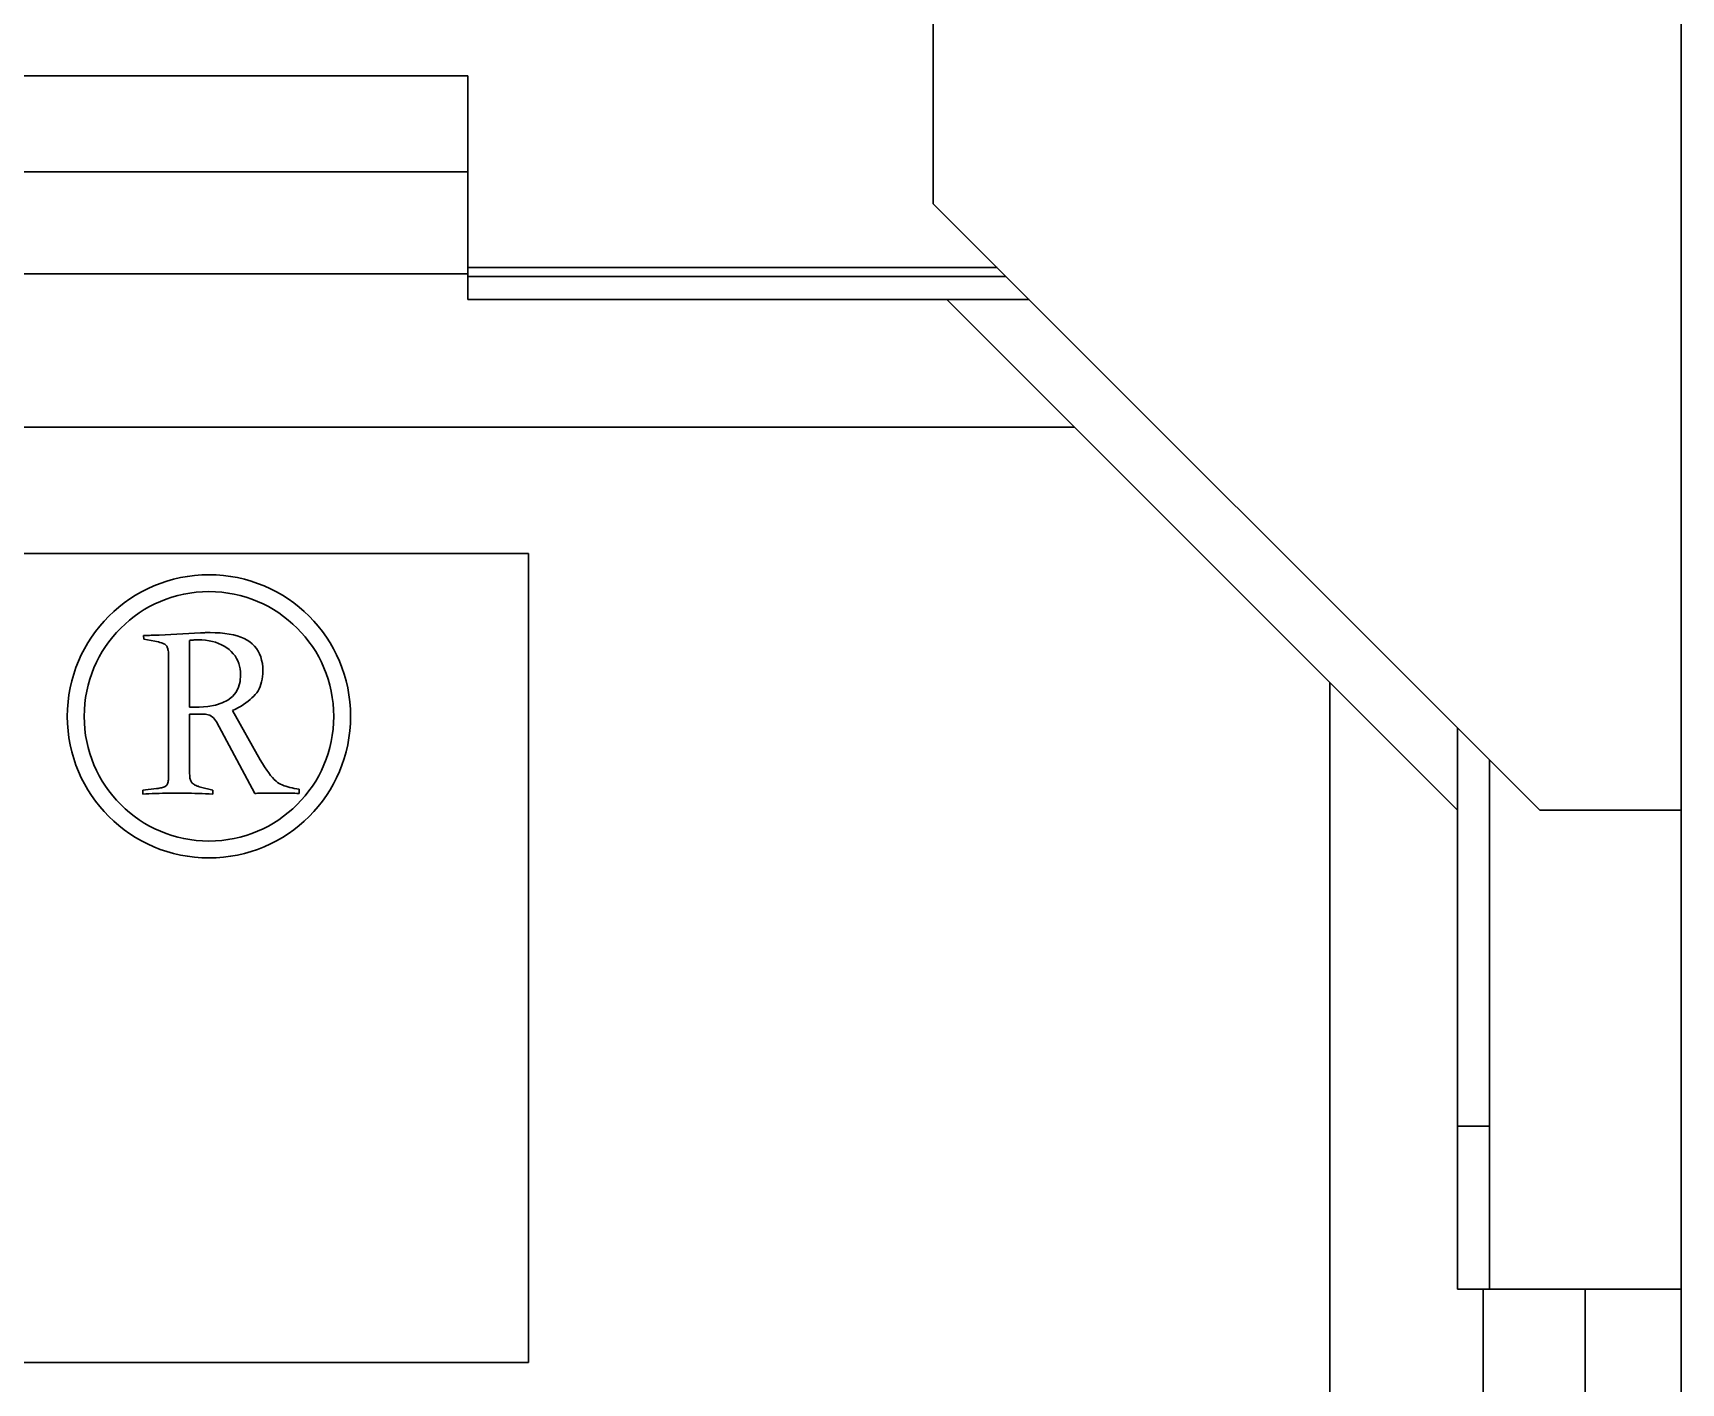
# Model space of a CAD drawing. Header units: millimetres. Extents: x -210 to 210, y -148 to 148.
# Drawn here: x -34.15 to -21.24, y -37.36 to -26.79 of the extents above; entities that cross this region are included whole.
import ezdxf

# ---------------------------------------------------------------- set-up
doc = ezdxf.new("R2010")
doc.units = ezdxf.units.MM
doc.layers.get('0').update_dxf_attribs({"lineweight": 18})

msp = doc.modelspace()

# ---------------------------------------------------------------- linework, layer by layer
at = {"color": 7, "lineweight": 30, "ltscale": 0.4}
msp.add_line((-21.241, -20.625), (-21.241, -36.625), dxfattribs=at)
at = {"color": 7, "lineweight": 30, "ltscale": 0.064342}
msp.add_line((-27.097, -28.125), (-27.097, -25.551), dxfattribs=at)
at = {"color": 7, "lineweight": 30}
for p, q in [((-50.741, -27.125), (-30.741, -27.125)), ((-55.491, -29.875), (-25.991, -29.875)), ((-51.218, -30.864), (-30.265, -30.864)), ((-21.241, -56.625), (-21.241, -36.625)), ((-30.265, -37.2), (-51.218, -37.2))]:
    msp.add_line(p, q, dxfattribs=at)
at = {"color": 7, "lineweight": 30, "ltscale": 0.0375}
msp.add_line((-30.741, -27.125), (-30.741, -28.625), dxfattribs=at)
at = {"color": 7, "lineweight": 30, "ltscale": 0.15713}
for p, q in [((-37.027, -27.875), (-30.741, -27.875)), ((-21.991, -36.625), (-21.991, -42.91))]:
    msp.add_line(p, q, dxfattribs=at)
at = {"color": 7, "lineweight": 30, "ltscale": 0.02}
for p, q in [((-30.741, -27.875), (-30.741, -28.675)), ((-21.991, -36.625), (-22.791, -36.625))]:
    msp.add_line(p, q, dxfattribs=at)
at = {"color": 7, "lineweight": 30, "ltscale": 0.167938}
msp.add_line((-22.347, -32.875), (-27.097, -28.125), dxfattribs=at)
at = {"color": 7, "lineweight": 30, "ltscale": 0.103619}
for p, q in [((-26.597, -28.625), (-30.741, -28.625)), ((-22.741, -36.625), (-22.741, -32.48))]:
    msp.add_line(p, q, dxfattribs=at)
at = {"color": 7, "lineweight": 30, "ltscale": 0.244785}
for p, q in [((-30.741, -28.675), (-40.533, -28.675)), ((-22.791, -46.416), (-22.791, -36.625))]:
    msp.add_line(p, q, dxfattribs=at)
at = {"color": 7, "lineweight": 30, "ltscale": 0.105341}
msp.add_line((-30.742, -28.694), (-26.528, -28.694), dxfattribs=at)
at = {"color": 7, "lineweight": 30, "ltscale": 0.005}
for p, q in [((-30.741, -28.875), (-30.741, -28.675)), ((-22.991, -36.625), (-22.791, -36.625))]:
    msp.add_line(p, q, dxfattribs=at)
at = {"color": 7, "lineweight": 30, "ltscale": 0.09375}
for p, q in [((-30.741, -28.875), (-26.991, -28.875)), ((-22.991, -32.875), (-22.991, -36.625)), ((-22.991, -32.875), (-22.991, -36.625))]:
    msp.add_line(p, q, dxfattribs=at)
at = {"color": 7, "lineweight": 30, "ltscale": 0.141421}
msp.add_line((-26.991, -28.875), (-22.991, -32.875), dxfattribs=at)
at = {"color": 7, "lineweight": 30, "ltscale": 0.016119}
for p, q in [((-26.991, -28.875), (-26.347, -28.875)), ((-22.991, -32.23), (-22.991, -32.875))]:
    msp.add_line(p, q, dxfattribs=at)
at = {"color": 7, "lineweight": 30, "ltscale": 0.035355}
for p, q in [((-26.991, -28.875), (-25.991, -29.875)), ((-22.991, -32.875), (-23.991, -31.875))]:
    msp.add_line(p, q, dxfattribs=at)
at = {"color": 7, "lineweight": 30, "ltscale": 0.070711}
msp.add_line((-23.991, -31.875), (-25.991, -29.875), dxfattribs=at)
at = {"color": 7, "lineweight": 30, "ltscale": 0.158408}
msp.add_line((-30.265, -30.864), (-30.265, -37.2), dxfattribs=at)
at = {"color": 7, "lineweight": 30, "ltscale": 0.008116}
msp.add_line((-33.159, -31.504), (-32.835, -31.486), dxfattribs=at)
at = {"color": 7, "lineweight": 30, "ltscale": 0.000197069}
msp.add_line((-32.835, -31.486), (-32.827, -31.486), dxfattribs=at)
at = {"color": 7, "lineweight": 30, "ltscale": 0.00019473}
msp.add_line((-32.827, -31.486), (-32.819, -31.485), dxfattribs=at)
at = {"color": 7, "lineweight": 30, "ltscale": 0.000192397}
msp.add_line((-32.819, -31.485), (-32.811, -31.485), dxfattribs=at)
at = {"color": 7, "lineweight": 30, "ltscale": 0.000190845}
msp.add_line((-32.811, -31.485), (-32.804, -31.485), dxfattribs=at)
at = {"color": 7, "lineweight": 30, "ltscale": 0.000189284}
msp.add_line((-32.804, -31.485), (-32.796, -31.484), dxfattribs=at)
at = {"color": 7, "lineweight": 30, "ltscale": 0.000186976}
msp.add_line((-32.796, -31.484), (-32.789, -31.484), dxfattribs=at)
at = {"color": 7, "lineweight": 30, "ltscale": 0.000184663}
msp.add_line((-32.789, -31.484), (-32.781, -31.484), dxfattribs=at)
at = {"color": 7, "lineweight": 30, "ltscale": 0.000182359}
msp.add_line((-32.781, -31.484), (-32.774, -31.484), dxfattribs=at)
at = {"color": 7, "lineweight": 30, "ltscale": 0.000180823}
msp.add_line((-32.774, -31.484), (-32.767, -31.484), dxfattribs=at)
at = {"color": 7, "lineweight": 30, "ltscale": 0.000179292}
msp.add_line((-32.767, -31.484), (-32.759, -31.484), dxfattribs=at)
at = {"color": 7, "lineweight": 30, "ltscale": 0.00102}
msp.add_line((-32.759, -31.484), (-32.719, -31.485), dxfattribs=at)
at = {"color": 7, "lineweight": 30, "ltscale": 0.000968966}
msp.add_line((-32.719, -31.485), (-32.68, -31.487), dxfattribs=at)
at = {"color": 7, "lineweight": 30, "ltscale": 0.000917038}
msp.add_line((-32.68, -31.487), (-32.643, -31.491), dxfattribs=at)
at = {"color": 7, "lineweight": 30, "ltscale": 0.000421906}
msp.add_line((-33.281, -31.506), (-33.264, -31.506), dxfattribs=at)
at = {"color": 7, "lineweight": 30, "ltscale": 0.000742853}
msp.add_line((-33.279, -31.535), (-33.281, -31.506), dxfattribs=at)
at = {"color": 7, "lineweight": 30, "ltscale": 0.002209}
msp.add_line((-33.192, -31.551), (-33.279, -31.535), dxfattribs=at)
at = {"color": 7, "lineweight": 30, "ltscale": 0.000395969}
msp.add_line((-33.264, -31.506), (-33.249, -31.506), dxfattribs=at)
at = {"color": 7, "lineweight": 30, "ltscale": 0.000370797}
msp.add_line((-33.249, -31.506), (-33.234, -31.506), dxfattribs=at)
at = {"color": 7, "lineweight": 30, "ltscale": 0.000344866}
msp.add_line((-33.234, -31.506), (-33.22, -31.505), dxfattribs=at)
at = {"color": 7, "lineweight": 30, "ltscale": 0.000319702}
msp.add_line((-33.22, -31.505), (-33.207, -31.505), dxfattribs=at)
at = {"color": 7, "lineweight": 30, "ltscale": 0.000293021}
msp.add_line((-33.207, -31.505), (-33.195, -31.505), dxfattribs=at)
at = {"color": 7, "lineweight": 30, "ltscale": 0.00026787}
msp.add_line((-33.195, -31.505), (-33.185, -31.505), dxfattribs=at)
at = {"color": 7, "lineweight": 30, "ltscale": 0.000377021}
msp.add_line((-33.178, -31.554), (-33.192, -31.551), dxfattribs=at)
at = {"color": 7, "lineweight": 30, "ltscale": 0.000242729}
msp.add_line((-33.185, -31.505), (-33.175, -31.504), dxfattribs=at)
at = {"color": 7, "lineweight": 30, "ltscale": 0.000348355}
msp.add_line((-33.164, -31.557), (-33.178, -31.554), dxfattribs=at)
at = {"color": 7, "lineweight": 30, "ltscale": 0.000216075}
msp.add_line((-33.175, -31.504), (-33.166, -31.504), dxfattribs=at)
at = {"color": 7, "lineweight": 30, "ltscale": 0.000190954}
msp.add_line((-33.166, -31.504), (-33.159, -31.504), dxfattribs=at)
at = {"color": 7, "lineweight": 30, "ltscale": 0.000320185}
msp.add_line((-33.152, -31.561), (-33.164, -31.557), dxfattribs=at)
at = {"color": 7, "lineweight": 30, "ltscale": 0.000292664}
msp.add_line((-33.14, -31.564), (-33.152, -31.561), dxfattribs=at)
at = {"color": 7, "lineweight": 30, "ltscale": 0.000265089}
msp.add_line((-33.131, -31.568), (-33.14, -31.564), dxfattribs=at)
at = {"color": 7, "lineweight": 30, "ltscale": 0.000240111}
msp.add_line((-33.122, -31.572), (-33.131, -31.568), dxfattribs=at)
at = {"color": 7, "lineweight": 30, "ltscale": 0.0002151}
msp.add_line((-33.114, -31.576), (-33.122, -31.572), dxfattribs=at)
at = {"color": 7, "lineweight": 30, "ltscale": 0.000192734}
msp.add_line((-33.108, -31.581), (-33.114, -31.576), dxfattribs=at)
at = {"color": 7, "lineweight": 30, "ltscale": 0.000172532}
msp.add_line((-33.103, -31.586), (-33.108, -31.581), dxfattribs=at)
at = {"color": 7, "lineweight": 30, "ltscale": 0.000157166}
msp.add_line((-33.099, -31.591), (-33.103, -31.586), dxfattribs=at)
at = {"color": 7, "lineweight": 30, "ltscale": 0.00015673}
msp.add_line((-33.096, -31.596), (-33.099, -31.591), dxfattribs=at)
at = {"color": 7, "lineweight": 30, "ltscale": 0.000169153}
msp.add_line((-33.094, -31.602), (-33.096, -31.596), dxfattribs=at)
at = {"color": 7, "lineweight": 30, "ltscale": 0.000182765}
msp.add_line((-33.091, -31.609), (-33.094, -31.602), dxfattribs=at)
at = {"color": 7, "lineweight": 30, "ltscale": 0.000197466}
msp.add_line((-33.089, -31.617), (-33.091, -31.609), dxfattribs=at)
at = {"color": 7, "lineweight": 30, "ltscale": 0.000178006}
msp.add_line((-32.913, -31.544), (-32.92, -31.545), dxfattribs=at)
at = {"color": 7, "lineweight": 30, "ltscale": 0.013094}
msp.add_line((-32.92, -31.545), (-32.92, -32.069), dxfattribs=at)
at = {"color": 7, "lineweight": 30, "ltscale": 0.000175518}
msp.add_line((-32.906, -31.544), (-32.913, -31.544), dxfattribs=at)
at = {"color": 7, "lineweight": 30, "ltscale": 0.000173825}
msp.add_line((-32.899, -31.543), (-32.906, -31.544), dxfattribs=at)
at = {"color": 7, "lineweight": 30, "ltscale": 0.000171376}
msp.add_line((-32.892, -31.543), (-32.899, -31.543), dxfattribs=at)
at = {"color": 7, "lineweight": 30, "ltscale": 0.00016896}
msp.add_line((-32.885, -31.542), (-32.892, -31.543), dxfattribs=at)
at = {"color": 7, "lineweight": 30, "ltscale": 0.000167324}
msp.add_line((-32.878, -31.542), (-32.885, -31.542), dxfattribs=at)
at = {"color": 7, "lineweight": 30, "ltscale": 0.000164938}
msp.add_line((-32.872, -31.542), (-32.878, -31.542), dxfattribs=at)
at = {"color": 7, "lineweight": 30, "ltscale": 0.000163344}
msp.add_line((-32.865, -31.541), (-32.872, -31.542), dxfattribs=at)
at = {"color": 7, "lineweight": 30, "ltscale": 0.000161009}
msp.add_line((-32.859, -31.541), (-32.865, -31.541), dxfattribs=at)
at = {"color": 7, "lineweight": 30, "ltscale": 0.000159456}
msp.add_line((-32.852, -31.541), (-32.859, -31.541), dxfattribs=at)
at = {"color": 7, "lineweight": 30, "ltscale": 0.000745631}
msp.add_line((-32.823, -31.542), (-32.852, -31.541), dxfattribs=at)
at = {"color": 7, "lineweight": 30, "ltscale": 0.000716385}
msp.add_line((-32.794, -31.544), (-32.823, -31.542), dxfattribs=at)
at = {"color": 7, "lineweight": 30, "ltscale": 0.000689432}
msp.add_line((-32.767, -31.548), (-32.794, -31.544), dxfattribs=at)
at = {"color": 7, "lineweight": 30, "ltscale": 0.000665799}
msp.add_line((-32.741, -31.553), (-32.767, -31.548), dxfattribs=at)
at = {"color": 7, "lineweight": 30, "ltscale": 0.000644169}
msp.add_line((-32.716, -31.56), (-32.741, -31.553), dxfattribs=at)
at = {"color": 7, "lineweight": 30, "ltscale": 0.000625769}
msp.add_line((-32.692, -31.569), (-32.716, -31.56), dxfattribs=at)
at = {"color": 7, "lineweight": 30, "ltscale": 0.000610733}
msp.add_line((-32.67, -31.579), (-32.692, -31.569), dxfattribs=at)
at = {"color": 7, "lineweight": 30, "ltscale": 0.000599548}
msp.add_line((-32.649, -31.59), (-32.67, -31.579), dxfattribs=at)
at = {"color": 7, "lineweight": 30, "ltscale": 0.000592625}
msp.add_line((-32.629, -31.603), (-32.649, -31.59), dxfattribs=at)
at = {"color": 7, "lineweight": 30, "ltscale": 0.000868551}
msp.add_line((-32.643, -31.491), (-32.609, -31.496), dxfattribs=at)
at = {"color": 7, "lineweight": 30, "ltscale": 0.000589381}
msp.add_line((-32.61, -31.617), (-32.629, -31.603), dxfattribs=at)
at = {"color": 7, "lineweight": 30, "ltscale": 0.00082156}
msp.add_line((-32.609, -31.496), (-32.577, -31.502), dxfattribs=at)
at = {"color": 7, "lineweight": 30, "ltscale": 0.00077797}
msp.add_line((-32.577, -31.502), (-32.547, -31.51), dxfattribs=at)
at = {"color": 7, "lineweight": 30, "ltscale": 0.000736712}
msp.add_line((-32.547, -31.51), (-32.519, -31.52), dxfattribs=at)
at = {"color": 7, "lineweight": 30, "ltscale": 0.000699827}
msp.add_line((-32.519, -31.52), (-32.493, -31.531), dxfattribs=at)
at = {"color": 7, "lineweight": 30, "ltscale": 0.000666593}
msp.add_line((-32.493, -31.531), (-32.47, -31.543), dxfattribs=at)
at = {"color": 7, "lineweight": 30, "ltscale": 0.000638451}
msp.add_line((-32.47, -31.543), (-32.448, -31.557), dxfattribs=at)
at = {"color": 7, "lineweight": 30, "ltscale": 0.000618752}
msp.add_line((-32.448, -31.557), (-32.429, -31.573), dxfattribs=at)
at = {"color": 7, "lineweight": 30, "ltscale": 0.000607469}
msp.add_line((-32.429, -31.573), (-32.412, -31.59), dxfattribs=at)
at = {"color": 7, "lineweight": 30, "ltscale": 0.000602937}
msp.add_line((-32.412, -31.59), (-32.396, -31.608), dxfattribs=at)
at = {"color": 7, "lineweight": 30, "ltscale": 0.000606003}
msp.add_line((-32.396, -31.608), (-32.383, -31.629), dxfattribs=at)
at = {"color": 7, "lineweight": 30, "ltscale": 0.000213147}
msp.add_line((-33.088, -31.625), (-33.089, -31.617), dxfattribs=at)
at = {"color": 7, "lineweight": 30, "ltscale": 0.000228918}
msp.add_line((-33.086, -31.634), (-33.088, -31.625), dxfattribs=at)
at = {"color": 7, "lineweight": 30, "ltscale": 0.000245767}
msp.add_line((-33.085, -31.644), (-33.086, -31.634), dxfattribs=at)
at = {"color": 7, "lineweight": 30, "ltscale": 0.000262439}
msp.add_line((-33.084, -31.655), (-33.085, -31.644), dxfattribs=at)
at = {"color": 7, "lineweight": 30, "ltscale": 0.000280042}
msp.add_line((-33.084, -31.666), (-33.084, -31.655), dxfattribs=at)
at = {"color": 7, "lineweight": 30, "ltscale": 0.00029738}
msp.add_line((-33.084, -31.678), (-33.084, -31.666), dxfattribs=at)
at = {"color": 7, "lineweight": 30, "ltscale": 0.023125}
msp.add_line((-33.084, -32.603), (-33.084, -31.678), dxfattribs=at)
at = {"color": 7, "lineweight": 30, "ltscale": 0.000579803}
msp.add_line((-32.593, -31.633), (-32.61, -31.617), dxfattribs=at)
at = {"color": 7, "lineweight": 30, "ltscale": 0.000563857}
msp.add_line((-32.578, -31.65), (-32.593, -31.633), dxfattribs=at)
at = {"color": 7, "lineweight": 30, "ltscale": 0.000553323}
msp.add_line((-32.564, -31.667), (-32.578, -31.65), dxfattribs=at)
at = {"color": 7, "lineweight": 30, "ltscale": 0.000546704}
msp.add_line((-32.553, -31.686), (-32.564, -31.667), dxfattribs=at)
at = {"color": 7, "lineweight": 30, "ltscale": 0.000544396}
msp.add_line((-32.543, -31.705), (-32.553, -31.686), dxfattribs=at)
at = {"color": 7, "lineweight": 30, "ltscale": 0.000547041}
msp.add_line((-32.535, -31.725), (-32.543, -31.705), dxfattribs=at)
at = {"color": 7, "lineweight": 30, "ltscale": 0.000554142}
msp.add_line((-32.528, -31.747), (-32.535, -31.725), dxfattribs=at)
at = {"color": 7, "lineweight": 30, "ltscale": 0.000615202}
msp.add_line((-32.383, -31.629), (-32.372, -31.65), dxfattribs=at)
at = {"color": 7, "lineweight": 30, "ltscale": 0.000631543}
msp.add_line((-32.372, -31.65), (-32.363, -31.674), dxfattribs=at)
at = {"color": 7, "lineweight": 30, "ltscale": 0.000653887}
msp.add_line((-32.363, -31.674), (-32.356, -31.699), dxfattribs=at)
at = {"color": 7, "lineweight": 30, "ltscale": 0.000681353}
msp.add_line((-32.356, -31.699), (-32.35, -31.726), dxfattribs=at)
at = {"color": 7, "lineweight": 30, "ltscale": 0.000714193}
msp.add_line((-32.35, -31.726), (-32.347, -31.754), dxfattribs=at)
at = {"color": 7, "lineweight": 30, "ltscale": 0.001163}
msp.add_line((-32.536, -31.912), (-32.524, -31.867), dxfattribs=at)
at = {"color": 7, "lineweight": 30, "ltscale": 0.000566034}
msp.add_line((-32.524, -31.769), (-32.528, -31.747), dxfattribs=at)
at = {"color": 7, "lineweight": 30, "ltscale": 0.000581813}
msp.add_line((-32.521, -31.792), (-32.524, -31.769), dxfattribs=at)
at = {"color": 7, "lineweight": 30, "ltscale": 0.001268}
msp.add_line((-32.524, -31.867), (-32.52, -31.816), dxfattribs=at)
at = {"color": 7, "lineweight": 30, "ltscale": 0.000601222}
msp.add_line((-32.52, -31.816), (-32.521, -31.792), dxfattribs=at)
at = {"color": 7, "lineweight": 30, "ltscale": 0.00049199}
msp.add_line((-32.356, -31.87), (-32.361, -31.889), dxfattribs=at)
at = {"color": 7, "lineweight": 30, "ltscale": 0.000508581}
msp.add_line((-32.352, -31.85), (-32.356, -31.87), dxfattribs=at)
at = {"color": 7, "lineweight": 30, "ltscale": 0.000527616}
msp.add_line((-32.349, -31.829), (-32.352, -31.85), dxfattribs=at)
at = {"color": 7, "lineweight": 30, "ltscale": 0.000548624}
msp.add_line((-32.347, -31.807), (-32.349, -31.829), dxfattribs=at)
at = {"color": 7, "lineweight": 30, "ltscale": 0.00075099}
msp.add_line((-32.347, -31.754), (-32.346, -31.784), dxfattribs=at)
at = {"color": 7, "lineweight": 30, "ltscale": 0.000571053}
msp.add_line((-32.346, -31.784), (-32.347, -31.807), dxfattribs=at)
at = {"color": 7, "lineweight": 30, "ltscale": 0.00114}
msp.add_line((-32.62, -32.013), (-32.584, -31.985), dxfattribs=at)
at = {"color": 7, "lineweight": 30, "ltscale": 0.001095}
msp.add_line((-32.584, -31.985), (-32.556, -31.951), dxfattribs=at)
at = {"color": 7, "lineweight": 30, "ltscale": 0.001103}
msp.add_line((-32.556, -31.951), (-32.536, -31.912), dxfattribs=at)
at = {"color": 7, "lineweight": 30, "ltscale": 0.000493438}
msp.add_line((-32.431, -31.996), (-32.445, -32.009), dxfattribs=at)
at = {"color": 7, "lineweight": 30, "ltscale": 0.000474895}
msp.add_line((-32.417, -31.983), (-32.431, -31.996), dxfattribs=at)
at = {"color": 7, "lineweight": 30, "ltscale": 0.000456538}
msp.add_line((-32.405, -31.969), (-32.417, -31.983), dxfattribs=at)
at = {"color": 7, "lineweight": 30, "ltscale": 0.000448714}
msp.add_line((-32.394, -31.955), (-32.405, -31.969), dxfattribs=at)
at = {"color": 7, "lineweight": 30, "ltscale": 0.000451461}
msp.add_line((-32.384, -31.94), (-32.394, -31.955), dxfattribs=at)
at = {"color": 7, "lineweight": 30, "ltscale": 0.000457324}
msp.add_line((-32.375, -31.924), (-32.384, -31.94), dxfattribs=at)
at = {"color": 7, "lineweight": 30, "ltscale": 0.000465873}
msp.add_line((-32.367, -31.907), (-32.375, -31.924), dxfattribs=at)
at = {"color": 7, "lineweight": 30, "ltscale": 0.000477438}
msp.add_line((-32.361, -31.889), (-32.367, -31.907), dxfattribs=at)
at = {"color": 7, "lineweight": 30, "ltscale": 0.375}
msp.add_line((-23.991, -31.875), (-23.991, -46.875), dxfattribs=at)
at = {"color": 7, "lineweight": 30, "ltscale": 0.001896}
msp.add_line((-32.92, -32.069), (-32.844, -32.069), dxfattribs=at)
at = {"color": 7, "lineweight": 30, "ltscale": 0.011711}
msp.add_line((-32.92, -32.122), (-32.92, -32.591), dxfattribs=at)
at = {"color": 7, "lineweight": 30, "ltscale": 0.002767}
msp.add_line((-32.809, -32.122), (-32.92, -32.122), dxfattribs=at)
at = {"color": 7, "lineweight": 30, "ltscale": 0.001703}
msp.add_line((-32.844, -32.069), (-32.776, -32.063), dxfattribs=at)
at = {"color": 7, "lineweight": 30, "ltscale": 0.000318511}
msp.add_line((-32.796, -32.123), (-32.809, -32.122), dxfattribs=at)
at = {"color": 7, "lineweight": 30, "ltscale": 0.000305601}
msp.add_line((-32.784, -32.125), (-32.796, -32.123), dxfattribs=at)
at = {"color": 7, "lineweight": 30, "ltscale": 0.000296936}
msp.add_line((-32.773, -32.128), (-32.784, -32.125), dxfattribs=at)
at = {"color": 7, "lineweight": 30, "ltscale": 0.001523}
msp.add_line((-32.776, -32.063), (-32.716, -32.052), dxfattribs=at)
at = {"color": 7, "lineweight": 30, "ltscale": 0.000291284}
msp.add_line((-32.762, -32.132), (-32.773, -32.128), dxfattribs=at)
at = {"color": 7, "lineweight": 30, "ltscale": 0.000289652}
msp.add_line((-32.752, -32.138), (-32.762, -32.132), dxfattribs=at)
at = {"color": 7, "lineweight": 30, "ltscale": 0.001365}
msp.add_line((-32.716, -32.052), (-32.664, -32.035), dxfattribs=at)
at = {"color": 7, "lineweight": 30, "ltscale": 0.001234}
msp.add_line((-32.664, -32.035), (-32.62, -32.013), dxfattribs=at)
at = {"color": 7, "lineweight": 30, "ltscale": 0.000654854}
msp.add_line((-32.56, -32.083), (-32.584, -32.095), dxfattribs=at)
at = {"color": 7, "lineweight": 30, "ltscale": 0.011063}
msp.add_line((-32.584, -32.095), (-32.366, -32.48), dxfattribs=at)
at = {"color": 7, "lineweight": 30, "ltscale": 0.000629427}
msp.add_line((-32.538, -32.071), (-32.56, -32.083), dxfattribs=at)
at = {"color": 7, "lineweight": 30, "ltscale": 0.000604692}
msp.add_line((-32.517, -32.059), (-32.538, -32.071), dxfattribs=at)
at = {"color": 7, "lineweight": 30, "ltscale": 0.000580541}
msp.add_line((-32.497, -32.047), (-32.517, -32.059), dxfattribs=at)
at = {"color": 7, "lineweight": 30, "ltscale": 0.00055789}
msp.add_line((-32.479, -32.035), (-32.497, -32.047), dxfattribs=at)
at = {"color": 7, "lineweight": 30, "ltscale": 0.000534734}
msp.add_line((-32.461, -32.022), (-32.479, -32.035), dxfattribs=at)
at = {"color": 7, "lineweight": 30, "ltscale": 0.0005139}
msp.add_line((-32.445, -32.009), (-32.461, -32.022), dxfattribs=at)
at = {"color": 7, "lineweight": 30, "ltscale": 0.000292326}
msp.add_line((-32.742, -32.144), (-32.752, -32.138), dxfattribs=at)
at = {"color": 7, "lineweight": 30, "ltscale": 0.00029937}
msp.add_line((-32.733, -32.152), (-32.742, -32.144), dxfattribs=at)
at = {"color": 7, "lineweight": 30, "ltscale": 0.000309659}
msp.add_line((-32.725, -32.162), (-32.733, -32.152), dxfattribs=at)
at = {"color": 7, "lineweight": 30, "ltscale": 0.000323195}
msp.add_line((-32.717, -32.172), (-32.725, -32.162), dxfattribs=at)
at = {"color": 7, "lineweight": 30, "ltscale": 0.00034026}
msp.add_line((-32.71, -32.184), (-32.717, -32.172), dxfattribs=at)
at = {"color": 7, "lineweight": 30, "ltscale": 0.015896}
msp.add_line((-32.408, -32.743), (-32.71, -32.184), dxfattribs=at)
at = {"color": 7, "lineweight": 30, "ltscale": 0.000851822}
msp.add_line((-32.366, -32.48), (-32.349, -32.509), dxfattribs=at)
at = {"color": 7, "lineweight": 30, "ltscale": 0.000792785}
msp.add_line((-32.349, -32.509), (-32.332, -32.536), dxfattribs=at)
at = {"color": 7, "lineweight": 30, "ltscale": 0.000215834}
msp.add_line((-33.088, -32.654), (-33.087, -32.646), dxfattribs=at)
at = {"color": 7, "lineweight": 30, "ltscale": 0.000237264}
msp.add_line((-33.087, -32.646), (-33.085, -32.636), dxfattribs=at)
at = {"color": 7, "lineweight": 30, "ltscale": 0.000259146}
msp.add_line((-33.085, -32.636), (-33.084, -32.626), dxfattribs=at)
at = {"color": 7, "lineweight": 30, "ltscale": 0.000304829}
msp.add_line((-33.084, -32.615), (-33.084, -32.603), dxfattribs=at)
at = {"color": 7, "lineweight": 30, "ltscale": 0.000281669}
msp.add_line((-33.084, -32.626), (-33.084, -32.615), dxfattribs=at)
at = {"color": 7, "lineweight": 30, "ltscale": 0.000230835}
msp.add_line((-32.92, -32.591), (-32.919, -32.6), dxfattribs=at)
at = {"color": 7, "lineweight": 30, "ltscale": 0.000218301}
msp.add_line((-32.919, -32.6), (-32.919, -32.609), dxfattribs=at)
at = {"color": 7, "lineweight": 30, "ltscale": 0.000206503}
msp.add_line((-32.919, -32.609), (-32.918, -32.617), dxfattribs=at)
at = {"color": 7, "lineweight": 30, "ltscale": 0.00019504}
msp.add_line((-32.918, -32.617), (-32.917, -32.625), dxfattribs=at)
at = {"color": 7, "lineweight": 30, "ltscale": 0.000184311}
msp.add_line((-32.917, -32.625), (-32.915, -32.632), dxfattribs=at)
at = {"color": 7, "lineweight": 30, "ltscale": 0.000173999}
msp.add_line((-32.915, -32.632), (-32.913, -32.638), dxfattribs=at)
at = {"color": 7, "lineweight": 30, "ltscale": 0.000165405}
msp.add_line((-32.913, -32.638), (-32.91, -32.645), dxfattribs=at)
at = {"color": 7, "lineweight": 30, "ltscale": 0.000157634}
msp.add_line((-32.91, -32.645), (-32.908, -32.65), dxfattribs=at)
at = {"color": 7, "lineweight": 30, "ltscale": 0.000733941}
msp.add_line((-32.332, -32.536), (-32.316, -32.561), dxfattribs=at)
at = {"color": 7, "lineweight": 30, "ltscale": 0.000676508}
msp.add_line((-32.316, -32.561), (-32.3, -32.583), dxfattribs=at)
at = {"color": 7, "lineweight": 30, "ltscale": 0.000619077}
msp.add_line((-32.3, -32.583), (-32.285, -32.602), dxfattribs=at)
at = {"color": 7, "lineweight": 30, "ltscale": 0.000562564}
msp.add_line((-32.285, -32.602), (-32.27, -32.62), dxfattribs=at)
at = {"color": 7, "lineweight": 30, "ltscale": 0.000507483}
msp.add_line((-32.27, -32.62), (-32.257, -32.635), dxfattribs=at)
at = {"color": 7, "lineweight": 30, "ltscale": 0.000454688}
msp.add_line((-32.257, -32.635), (-32.243, -32.647), dxfattribs=at)
at = {"color": 7, "lineweight": 30, "ltscale": 0.000403447}
msp.add_line((-32.243, -32.647), (-32.231, -32.657), dxfattribs=at)
at = {"color": 7, "lineweight": 30, "ltscale": 0.002734}
msp.add_line((-33.287, -32.717), (-33.178, -32.705), dxfattribs=at)
at = {"color": 7, "lineweight": 30, "ltscale": 0.000790596}
for p, q in [((-33.287, -32.749), (-33.287, -32.717)), ((-32.738, -32.717), (-32.738, -32.749)), ((-32.062, -32.711), (-32.062, -32.743))]:
    msp.add_line(p, q, dxfattribs=at)
at = {"color": 7, "lineweight": 30, "ltscale": 0.000603131}
msp.add_line((-33.263, -32.747), (-33.287, -32.749), dxfattribs=at)
at = {"color": 7, "lineweight": 30, "ltscale": 0.000621939}
msp.add_line((-33.238, -32.746), (-33.263, -32.747), dxfattribs=at)
at = {"color": 7, "lineweight": 30, "ltscale": 0.000640797}
msp.add_line((-33.213, -32.745), (-33.238, -32.746), dxfattribs=at)
at = {"color": 7, "lineweight": 30, "ltscale": 0.000658913}
msp.add_line((-33.186, -32.744), (-33.213, -32.745), dxfattribs=at)
at = {"color": 7, "lineweight": 30, "ltscale": 0.000677839}
msp.add_line((-33.159, -32.743), (-33.186, -32.744), dxfattribs=at)
at = {"color": 7, "lineweight": 30, "ltscale": 0.000278839}
msp.add_line((-33.178, -32.705), (-33.167, -32.704), dxfattribs=at)
at = {"color": 7, "lineweight": 30, "ltscale": 0.000259869}
msp.add_line((-33.167, -32.704), (-33.157, -32.703), dxfattribs=at)
at = {"color": 7, "lineweight": 30, "ltscale": 0.000696794}
msp.add_line((-33.131, -32.742), (-33.159, -32.743), dxfattribs=at)
at = {"color": 7, "lineweight": 30, "ltscale": 0.000242693}
msp.add_line((-33.157, -32.703), (-33.148, -32.701), dxfattribs=at)
at = {"color": 7, "lineweight": 30, "ltscale": 0.0002243}
msp.add_line((-33.148, -32.701), (-33.139, -32.699), dxfattribs=at)
at = {"color": 7, "lineweight": 30, "ltscale": 0.0002071}
msp.add_line((-33.139, -32.699), (-33.131, -32.697), dxfattribs=at)
at = {"color": 7, "lineweight": 30, "ltscale": 0.000190358}
msp.add_line((-33.131, -32.697), (-33.124, -32.694), dxfattribs=at)
at = {"color": 7, "lineweight": 30, "ltscale": 0.000715006}
msp.add_line((-33.103, -32.742), (-33.131, -32.742), dxfattribs=at)
at = {"color": 7, "lineweight": 30, "ltscale": 0.000173552}
msp.add_line((-33.124, -32.694), (-33.117, -32.692), dxfattribs=at)
at = {"color": 7, "lineweight": 30, "ltscale": 0.00015917}
msp.add_line((-33.117, -32.692), (-33.111, -32.689), dxfattribs=at)
at = {"color": 7, "lineweight": 30, "ltscale": 0.000143749}
msp.add_line((-33.111, -32.689), (-33.107, -32.686), dxfattribs=at)
at = {"color": 7, "lineweight": 30, "ltscale": 0.000131788}
msp.add_line((-33.107, -32.686), (-33.102, -32.683), dxfattribs=at)
at = {"color": 7, "lineweight": 30, "ltscale": 0.000734015}
msp.add_line((-33.073, -32.741), (-33.103, -32.742), dxfattribs=at)
at = {"color": 7, "lineweight": 30, "ltscale": 0.000130765}
msp.add_line((-33.102, -32.683), (-33.099, -32.679), dxfattribs=at)
at = {"color": 7, "lineweight": 30, "ltscale": 0.000143309}
msp.add_line((-33.099, -32.679), (-33.096, -32.674), dxfattribs=at)
at = {"color": 7, "lineweight": 30, "ltscale": 0.000158317}
msp.add_line((-33.096, -32.674), (-33.093, -32.668), dxfattribs=at)
at = {"color": 7, "lineweight": 30, "ltscale": 0.000176271}
msp.add_line((-33.093, -32.668), (-33.09, -32.662), dxfattribs=at)
at = {"color": 7, "lineweight": 30, "ltscale": 0.000195641}
msp.add_line((-33.09, -32.662), (-33.088, -32.654), dxfattribs=at)
at = {"color": 7, "lineweight": 30, "ltscale": 0.00075228}
msp.add_line((-33.043, -32.741), (-33.073, -32.741), dxfattribs=at)
at = {"color": 7, "lineweight": 30, "ltscale": 0.000771335}
msp.add_line((-33.012, -32.741), (-33.043, -32.741), dxfattribs=at)
at = {"color": 7, "lineweight": 30, "ltscale": 0.000664524}
msp.add_line((-32.986, -32.741), (-33.012, -32.741), dxfattribs=at)
at = {"color": 7, "lineweight": 30, "ltscale": 0.000669885}
msp.add_line((-32.959, -32.741), (-32.986, -32.741), dxfattribs=at)
at = {"color": 7, "lineweight": 30, "ltscale": 0.000674511}
msp.add_line((-32.932, -32.742), (-32.959, -32.741), dxfattribs=at)
at = {"color": 7, "lineweight": 30, "ltscale": 0.000679155}
msp.add_line((-32.905, -32.742), (-32.932, -32.742), dxfattribs=at)
at = {"color": 7, "lineweight": 30, "ltscale": 0.000150746}
msp.add_line((-32.908, -32.65), (-32.904, -32.655), dxfattribs=at)
at = {"color": 7, "lineweight": 30, "ltscale": 0.000684592}
msp.add_line((-32.878, -32.743), (-32.905, -32.742), dxfattribs=at)
at = {"color": 7, "lineweight": 30, "ltscale": 0.000145739}
msp.add_line((-32.904, -32.655), (-32.901, -32.66), dxfattribs=at)
at = {"color": 7, "lineweight": 30, "ltscale": 0.000146774}
msp.add_line((-32.901, -32.66), (-32.897, -32.664), dxfattribs=at)
at = {"color": 7, "lineweight": 30, "ltscale": 0.00015352}
msp.add_line((-32.897, -32.664), (-32.892, -32.668), dxfattribs=at)
at = {"color": 7, "lineweight": 30, "ltscale": 0.000161441}
msp.add_line((-32.892, -32.668), (-32.887, -32.672), dxfattribs=at)
at = {"color": 7, "lineweight": 30, "ltscale": 0.000170805}
msp.add_line((-32.887, -32.672), (-32.881, -32.676), dxfattribs=at)
at = {"color": 7, "lineweight": 30, "ltscale": 0.000180019}
msp.add_line((-32.881, -32.676), (-32.875, -32.679), dxfattribs=at)
at = {"color": 7, "lineweight": 30, "ltscale": 0.00069004}
msp.add_line((-32.85, -32.744), (-32.878, -32.743), dxfattribs=at)
at = {"color": 7, "lineweight": 30, "ltscale": 0.000191382}
msp.add_line((-32.875, -32.679), (-32.868, -32.682), dxfattribs=at)
at = {"color": 7, "lineweight": 30, "ltscale": 0.000202035}
msp.add_line((-32.868, -32.682), (-32.86, -32.686), dxfattribs=at)
at = {"color": 7, "lineweight": 30, "ltscale": 0.000213803}
msp.add_line((-32.86, -32.686), (-32.852, -32.688), dxfattribs=at)
at = {"color": 7, "lineweight": 30, "ltscale": 0.000225268}
msp.add_line((-32.852, -32.688), (-32.844, -32.691), dxfattribs=at)
at = {"color": 7, "lineweight": 30, "ltscale": 0.000694745}
msp.add_line((-32.822, -32.745), (-32.85, -32.744), dxfattribs=at)
at = {"color": 7, "lineweight": 30, "ltscale": 0.000238551}
msp.add_line((-32.844, -32.691), (-32.835, -32.694), dxfattribs=at)
at = {"color": 7, "lineweight": 30, "ltscale": 0.002492}
msp.add_line((-32.835, -32.694), (-32.738, -32.717), dxfattribs=at)
at = {"color": 7, "lineweight": 30, "ltscale": 0.000699486}
msp.add_line((-32.794, -32.746), (-32.822, -32.745), dxfattribs=at)
at = {"color": 7, "lineweight": 30, "ltscale": 0.000704993}
msp.add_line((-32.766, -32.747), (-32.794, -32.746), dxfattribs=at)
at = {"color": 7, "lineweight": 30, "ltscale": 0.000709766}
msp.add_line((-32.738, -32.749), (-32.766, -32.747), dxfattribs=at)
at = {"color": 7, "lineweight": 30, "ltscale": 0.00022222}
msp.add_line((-32.399, -32.743), (-32.408, -32.743), dxfattribs=at)
at = {"color": 7, "lineweight": 30, "ltscale": 0.000252672}
msp.add_line((-32.389, -32.742), (-32.399, -32.743), dxfattribs=at)
at = {"color": 7, "lineweight": 30, "ltscale": 0.000281618}
msp.add_line((-32.377, -32.742), (-32.389, -32.742), dxfattribs=at)
at = {"color": 7, "lineweight": 30, "ltscale": 0.000311347}
msp.add_line((-32.365, -32.742), (-32.377, -32.742), dxfattribs=at)
at = {"color": 7, "lineweight": 30, "ltscale": 0.000341076}
msp.add_line((-32.351, -32.741), (-32.365, -32.742), dxfattribs=at)
at = {"color": 7, "lineweight": 30, "ltscale": 0.000370054}
msp.add_line((-32.337, -32.741), (-32.351, -32.741), dxfattribs=at)
at = {"color": 7, "lineweight": 30, "ltscale": 0.000400558}
msp.add_line((-32.321, -32.741), (-32.337, -32.741), dxfattribs=at)
at = {"color": 7, "lineweight": 30, "ltscale": 0.000430304}
msp.add_line((-32.303, -32.741), (-32.321, -32.741), dxfattribs=at)
at = {"color": 7, "lineweight": 30, "ltscale": 0.000459292}
msp.add_line((-32.285, -32.741), (-32.303, -32.741), dxfattribs=at)
at = {"color": 7, "lineweight": 30, "ltscale": 0.000489045}
msp.add_line((-32.265, -32.741), (-32.285, -32.741), dxfattribs=at)
at = {"color": 7, "lineweight": 30, "ltscale": 0.000593567}
msp.add_line((-32.242, -32.741), (-32.265, -32.741), dxfattribs=at)
at = {"color": 7, "lineweight": 30, "ltscale": 0.000574495}
msp.add_line((-32.219, -32.741), (-32.242, -32.741), dxfattribs=at)
at = {"color": 7, "lineweight": 30, "ltscale": 0.000355849}
msp.add_line((-32.231, -32.657), (-32.219, -32.665), dxfattribs=at)
at = {"color": 7, "lineweight": 30, "ltscale": 0.000340412}
msp.add_line((-32.219, -32.665), (-32.207, -32.671), dxfattribs=at)
at = {"color": 7, "lineweight": 30, "ltscale": 0.000556188}
msp.add_line((-32.196, -32.741), (-32.219, -32.741), dxfattribs=at)
at = {"color": 7, "lineweight": 30, "ltscale": 0.000354752}
msp.add_line((-32.207, -32.671), (-32.194, -32.677), dxfattribs=at)
at = {"color": 7, "lineweight": 30, "ltscale": 0.00053712}
msp.add_line((-32.175, -32.741), (-32.196, -32.741), dxfattribs=at)
at = {"color": 7, "lineweight": 30, "ltscale": 0.000369919}
msp.add_line((-32.194, -32.677), (-32.18, -32.683), dxfattribs=at)
at = {"color": 7, "lineweight": 30, "ltscale": 0.000385035}
msp.add_line((-32.18, -32.683), (-32.166, -32.688), dxfattribs=at)
at = {"color": 7, "lineweight": 30, "ltscale": 0.000518056}
msp.add_line((-32.154, -32.741), (-32.175, -32.741), dxfattribs=at)
at = {"color": 7, "lineweight": 30, "ltscale": 0.000400905}
msp.add_line((-32.166, -32.688), (-32.151, -32.693), dxfattribs=at)
at = {"color": 7, "lineweight": 30, "ltscale": 0.000499754}
msp.add_line((-32.134, -32.742), (-32.154, -32.741), dxfattribs=at)
at = {"color": 7, "lineweight": 30, "ltscale": 0.000418684}
msp.add_line((-32.151, -32.693), (-32.134, -32.697), dxfattribs=at)
at = {"color": 7, "lineweight": 30, "ltscale": 0.000434812}
msp.add_line((-32.134, -32.697), (-32.117, -32.701), dxfattribs=at)
at = {"color": 7, "lineweight": 30, "ltscale": 0.000480696}
msp.add_line((-32.115, -32.742), (-32.134, -32.742), dxfattribs=at)
at = {"color": 7, "lineweight": 30, "ltscale": 0.000453603}
msp.add_line((-32.117, -32.701), (-32.1, -32.705), dxfattribs=at)
at = {"color": 7, "lineweight": 30, "ltscale": 0.000462398}
msp.add_line((-32.096, -32.742), (-32.115, -32.742), dxfattribs=at)
at = {"color": 7, "lineweight": 30, "ltscale": 0.000471296}
msp.add_line((-32.1, -32.705), (-32.081, -32.708), dxfattribs=at)
at = {"color": 7, "lineweight": 30, "ltscale": 0.000443347}
msp.add_line((-32.079, -32.743), (-32.096, -32.742), dxfattribs=at)
at = {"color": 7, "lineweight": 30, "ltscale": 0.000489303}
msp.add_line((-32.081, -32.708), (-32.062, -32.711), dxfattribs=at)
at = {"color": 7, "lineweight": 30, "ltscale": 0.000424302}
msp.add_line((-32.062, -32.743), (-32.079, -32.743), dxfattribs=at)
at = {"color": 7, "lineweight": 30, "ltscale": 0.027631}
msp.add_line((-21.241, -32.875), (-22.347, -32.875), dxfattribs=at)
at = {"color": 7, "lineweight": 30, "ltscale": 0.00625}
msp.add_line((-22.992, -35.35), (-22.742, -35.35), dxfattribs=at)
at = {"color": 7, "lineweight": 30, "ltscale": 0.01875}
msp.add_line((-21.241, -36.625), (-21.991, -36.625), dxfattribs=at)
at = {"color": 7, "lineweight": 30}
for radius in [1.109, 0.977]:
    msp.add_circle((-32.768, -32.14), radius, dxfattribs=at)

doc.saveas('drawing.dxf')
